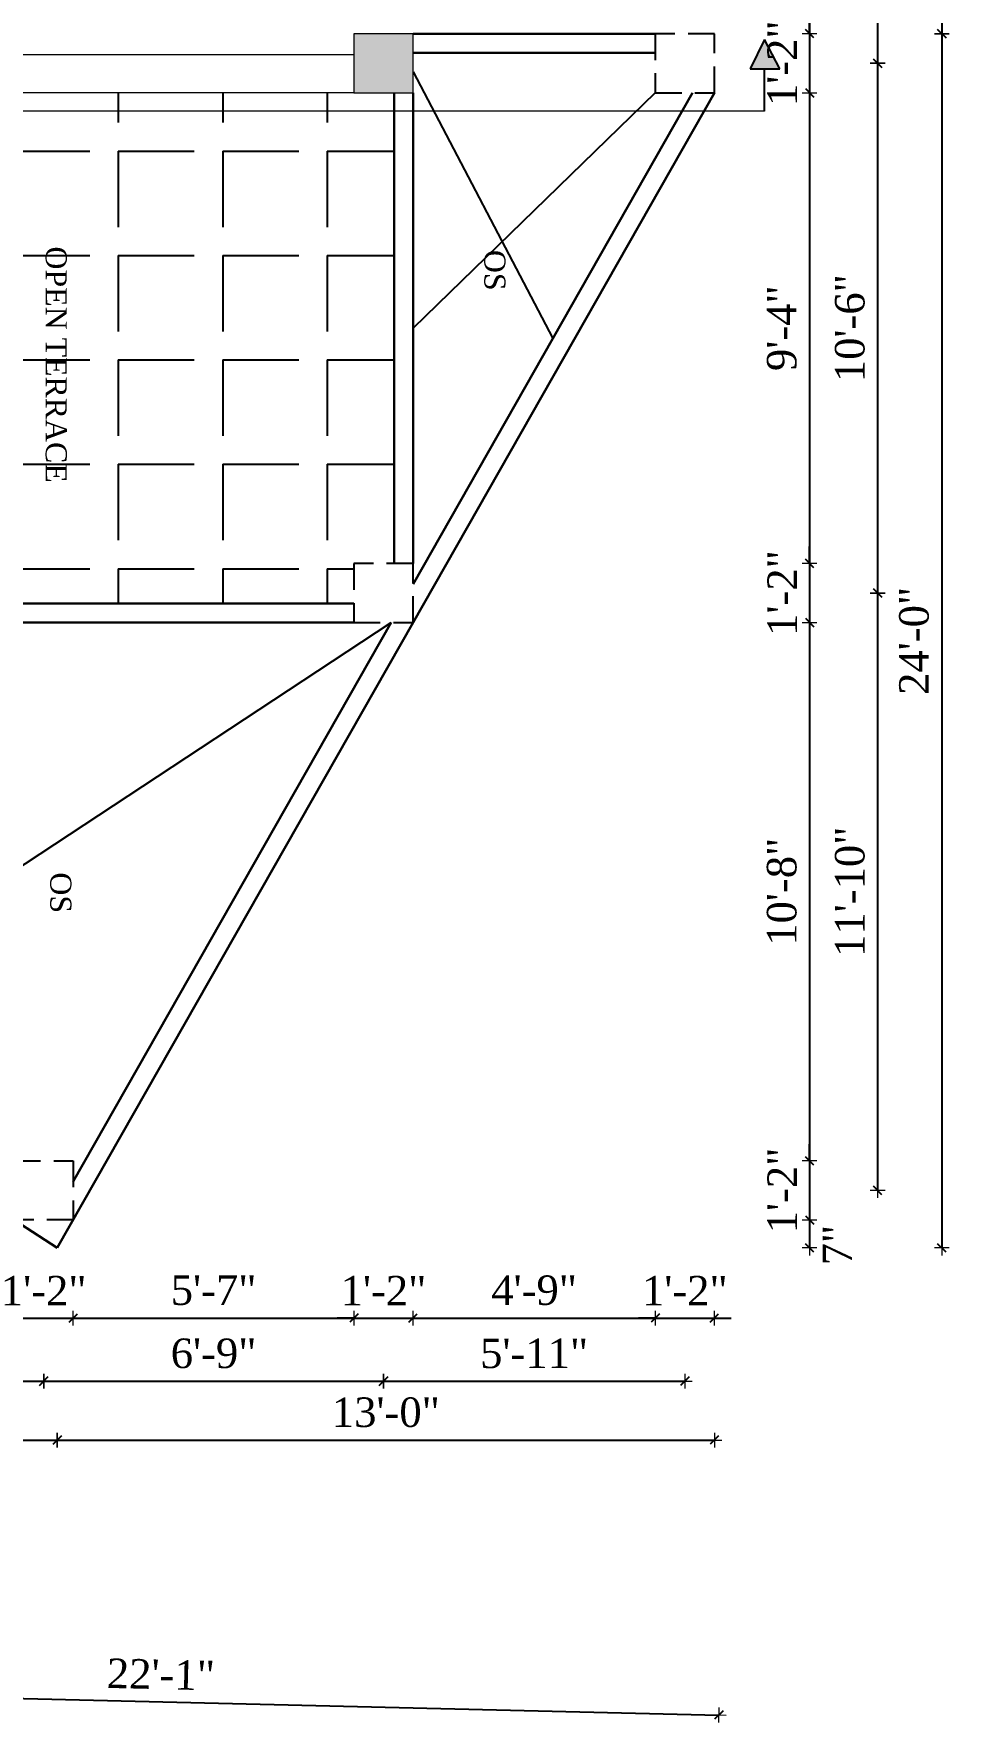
# Model space of a CAD drawing. Header units: inches. Extents: x 151827 to 346502, y -56182 to -23217.
# Drawn here: x 166625.5 to 166842.4, y -25658.2 to -25258.2 of the extents above; entities that cross this region are included whole.
import ezdxf

# ---------------------------------------------------------------- set-up
doc = ezdxf.new("R2010")
doc.units = ezdxf.units.IN
doc.header["$LTSCALE"] = 5
doc.header["$MEASUREMENT"] = 0
doc.linetypes.add('HIDDEN', pattern=[0.375, 0.25, -0.125])
doc.layers.add('A-WALL', color=7, linetype='Continuous', lineweight=9)
doc.layers.add('Dimension', color=7, linetype='Continuous', lineweight=18)
doc.layers.add('dim line', color=7, linetype='Continuous', lineweight=15, true_color=0xfab2b2)
doc.layers.add('TEXT', color=6, linetype='Continuous')
doc.layers.add('WALL', color=7, linetype='Continuous')
doc.styles.add('ordinary', font='times.ttf')
doc.dimstyles.new('Copy of 96', dxfattribs={"dimtxt": 7, "dimasz": 4, "dimexe": 0.5, "dimexo": 0.5, "dimgap": 3, "dimtad": 1, "dimdec": 1, "dimzin": 11, "dimdsep": 46, "dimlunit": 4, "dimtxsty": 'ordinary', "dimblk": 'OBLIQUE', "dimcen": 0.09, "dimse1": 1, "dimse2": 1, "dimclrt": 6, "dimazin": 0, "dimtfac": 1, "dimtdec": 1, "dimtix": 1, "dimtmove": 2, "dimatfit": 3, "dimldrblk": 'leader', "dimfxl": 0.5, "dimfxlon": 1, "dimtolj": 1, "dimtzin": 0, "dimarcsym": 0})

# ---------------------------------------------------------------- blocks, each defined once
blk = doc.blocks.new('oblique')
at = {"color": 0, "lineweight": -2}
blk.add_line((0.25, 0.25), (-0.25, -0.25), dxfattribs=at)
at = {"layer": 'dim line', "lineweight": 9}
for p, q in [((-0.4375, 0), (0.4375, 0)), ((0, 0.4375), (0, -0.4375))]:
    blk.add_line(p, q, dxfattribs=at)
blk = doc.blocks.new('*D2542')
at = {"layer": 'A-WALL', "color": 0, "lineweight": -2, "ltscale": 5, "transparency": 16777216}
for p, q in [((166620.83, -25562.61), (166616.83, -25562.61)), ((166620.83, -25562.61), (166634.83, -25562.61)), ((166634.83, -25562.61), (166638.83, -25562.61))]:
    blk.add_line(p, q, dxfattribs=at)
at = {"layer": 'Defpoints', "color": 0, "ltscale": 5, "transparency": 16777216}
for p in [(166620.83, -25539.36), (166634.83, -25539.36), (166634.83, -25562.61)]:
    blk.add_point(p, dxfattribs=at)
at = {"layer": 'A-WALL', "color": 0, "lineweight": -2, "ltscale": 5, "transparency": 16777216, "xscale": 4, "yscale": 4, "zscale": 4}
blk.add_blockref('oblique', (166620.83, -25562.61), dxfattribs=at)
at = {"layer": 'A-WALL', "color": 0, "lineweight": -2, "ltscale": 5, "transparency": 16777216, "xscale": 4, "yscale": 4, "zscale": 4, "rotation": 180}
blk.add_blockref('oblique', (166634.83, -25562.61), dxfattribs=at)
at = {"layer": 'A-WALL', "color": 6, "ltscale": 5, "transparency": 16777216, "insert": (166627.83, -25556.11), "char_height": 7, "attachment_point": 5, "style": 'ordinary'}
blk.add_mtext('\\A1;1\'-2"', dxfattribs=at)
blk = doc.blocks.new('_OBLIQUE')
at = {"color": 0, "linetype": 'ByBlock'}
blk.add_line((-0.5, -0.5), (0.5, 0.5), dxfattribs=at)
blk = doc.blocks.new('leader')
at = {"layer": 'Dimension'}
for p, q in [((0, -4.33), (0, 4.33)), ((-4.42, 0), (4.42, 0))]:
    blk.add_line(p, q, dxfattribs=at)
blk = doc.blocks.new('*D2543')
at = {"layer": 'A-WALL', "color": 0, "lineweight": -2, "ltscale": 5, "transparency": 16777216}
blk.add_line((166634.83, -25562.61), (166701.33, -25562.61), dxfattribs=at)
at = {"layer": 'Defpoints', "color": 0, "ltscale": 5, "transparency": 16777216}
for p in [(166701.33, -25397.74), (166634.83, -25539.36), (166701.33, -25562.61)]:
    blk.add_point(p, dxfattribs=at)
at = {"layer": 'A-WALL', "color": 0, "lineweight": -2, "ltscale": 5, "transparency": 16777216, "xscale": 4, "yscale": 4, "zscale": 4, "rotation": 180}
blk.add_blockref('oblique', (166634.83, -25562.61), dxfattribs=at)
at = {"layer": 'A-WALL', "color": 0, "lineweight": -2, "ltscale": 5, "transparency": 16777216, "xscale": 4, "yscale": 4, "zscale": 4}
blk.add_blockref('oblique', (166701.33, -25562.61), dxfattribs=at)
at = {"layer": 'A-WALL', "color": 6, "ltscale": 5, "transparency": 16777216, "insert": (166668.08, -25556.04), "char_height": 7, "attachment_point": 5, "style": 'ordinary'}
blk.add_mtext('\\A1;5\'-7"', dxfattribs=at)
blk = doc.blocks.new('*D2544')
at = {"layer": 'A-WALL', "color": 0, "lineweight": -2, "ltscale": 5, "transparency": 16777216}
for p, q in [((166701.33, -25562.61), (166697.33, -25562.61)), ((166701.33, -25562.61), (166715.33, -25562.61)), ((166715.33, -25562.61), (166719.33, -25562.61))]:
    blk.add_line(p, q, dxfattribs=at)
at = {"layer": 'Defpoints', "color": 0, "ltscale": 5, "transparency": 16777216}
for p in [(166701.33, -25397.74), (166715.33, -25397.74), (166715.33, -25562.61)]:
    blk.add_point(p, dxfattribs=at)
at = {"layer": 'A-WALL', "color": 0, "lineweight": -2, "ltscale": 5, "transparency": 16777216, "xscale": 4, "yscale": 4, "zscale": 4}
blk.add_blockref('oblique', (166701.33, -25562.61), dxfattribs=at)
at = {"layer": 'A-WALL', "color": 0, "lineweight": -2, "ltscale": 5, "transparency": 16777216, "xscale": 4, "yscale": 4, "zscale": 4, "rotation": 180}
blk.add_blockref('oblique', (166715.33, -25562.61), dxfattribs=at)
at = {"layer": 'A-WALL', "color": 6, "ltscale": 5, "transparency": 16777216, "insert": (166708.33, -25556.11), "char_height": 7, "attachment_point": 5, "style": 'ordinary'}
blk.add_mtext('\\A1;1\'-2"', dxfattribs=at)
blk = doc.blocks.new('*D2545')
at = {"layer": 'A-WALL', "color": 0, "lineweight": -2, "ltscale": 5, "transparency": 16777216}
blk.add_line((166715.33, -25562.61), (166772.72, -25562.61), dxfattribs=at)
at = {"layer": 'Defpoints', "color": 0, "ltscale": 5, "transparency": 16777216}
for p in [(166772.72, -25272.17), (166715.33, -25397.74), (166772.72, -25562.61)]:
    blk.add_point(p, dxfattribs=at)
at = {"layer": 'A-WALL', "color": 0, "lineweight": -2, "ltscale": 5, "transparency": 16777216, "xscale": 4, "yscale": 4, "zscale": 4, "rotation": 180}
blk.add_blockref('oblique', (166715.33, -25562.61), dxfattribs=at)
at = {"layer": 'A-WALL', "color": 0, "lineweight": -2, "ltscale": 5, "transparency": 16777216, "xscale": 4, "yscale": 4, "zscale": 4}
blk.add_blockref('oblique', (166772.72, -25562.61), dxfattribs=at)
at = {"layer": 'A-WALL', "color": 6, "ltscale": 5, "transparency": 16777216, "insert": (166744.02, -25556.04), "char_height": 7, "attachment_point": 5, "style": 'ordinary'}
blk.add_mtext('\\A1;4\'-9"', dxfattribs=at)
blk = doc.blocks.new('*D2546')
at = {"layer": 'Defpoints', "color": 0, "linetype": 'HIDDEN', "ltscale": 5, "transparency": 16777216}
for p in [(166772.72, -25272.17), (166786.72, -25272.17), (166786.72, -25562.61)]:
    blk.add_point(p, dxfattribs=at)
at = {"layer": 'WALL', "color": 0, "lineweight": -2, "ltscale": 5, "transparency": 16777216}
for p, q in [((166772.72, -25562.61), (166768.72, -25562.61)), ((166772.72, -25562.61), (166786.72, -25562.61)), ((166786.72, -25562.61), (166790.72, -25562.61))]:
    blk.add_line(p, q, dxfattribs=at)
at = {"layer": 'WALL', "color": 0, "linetype": 'HIDDEN', "lineweight": -2, "ltscale": 5, "transparency": 16777216, "xscale": 4, "yscale": 4, "zscale": 4}
blk.add_blockref('oblique', (166772.72, -25562.61), dxfattribs=at)
at = {"layer": 'WALL', "color": 0, "linetype": 'HIDDEN', "lineweight": -2, "ltscale": 5, "transparency": 16777216, "xscale": 4, "yscale": 4, "zscale": 4, "rotation": 180}
blk.add_blockref('oblique', (166786.72, -25562.61), dxfattribs=at)
at = {"layer": 'WALL', "color": 6, "linetype": 'HIDDEN', "ltscale": 5, "transparency": 16777216, "insert": (166779.72, -25556.11), "char_height": 7, "attachment_point": 5, "style": 'ordinary'}
blk.add_mtext('\\A1;1\'-2"', dxfattribs=at)
blk = doc.blocks.new('*D2547')
at = {"layer": 'A-WALL', "color": 0, "lineweight": -2, "ltscale": 5, "transparency": 16777216}
blk.add_line((166568.05, -25577.57), (166627.83, -25577.57), dxfattribs=at)
at = {"layer": 'Defpoints', "color": 0, "ltscale": 5, "transparency": 16777216}
for p in [(166568.05, -25493.75), (166627.83, -25532.36), (166627.83, -25577.57)]:
    blk.add_point(p, dxfattribs=at)
at = {"layer": 'A-WALL', "color": 0, "lineweight": -2, "ltscale": 5, "transparency": 16777216, "xscale": 4, "yscale": 4, "zscale": 4, "rotation": 180}
blk.add_blockref('oblique', (166568.05, -25577.57), dxfattribs=at)
at = {"layer": 'A-WALL', "color": 0, "lineweight": -2, "ltscale": 5, "transparency": 16777216, "xscale": 4, "yscale": 4, "zscale": 4}
blk.add_blockref('oblique', (166627.83, -25577.57), dxfattribs=at)
at = {"layer": 'A-WALL', "color": 6, "ltscale": 5, "transparency": 16777216, "insert": (166597.94, -25571.01), "char_height": 7, "attachment_point": 5, "style": 'ordinary'}
blk.add_mtext('\\A1;5\'-0"', dxfattribs=at)
blk = doc.blocks.new('*D2548')
at = {"layer": 'A-WALL', "color": 0, "lineweight": -2, "ltscale": 5, "transparency": 16777216}
blk.add_line((166627.83, -25577.57), (166708.33, -25577.57), dxfattribs=at)
at = {"layer": 'Defpoints', "color": 0, "ltscale": 5, "transparency": 16777216}
for p in [(166708.33, -25390.74), (166627.83, -25532.36), (166708.33, -25577.57)]:
    blk.add_point(p, dxfattribs=at)
at = {"layer": 'A-WALL', "color": 0, "lineweight": -2, "ltscale": 5, "transparency": 16777216, "xscale": 4, "yscale": 4, "zscale": 4, "rotation": 180}
blk.add_blockref('oblique', (166627.83, -25577.57), dxfattribs=at)
at = {"layer": 'A-WALL', "color": 0, "lineweight": -2, "ltscale": 5, "transparency": 16777216, "xscale": 4, "yscale": 4, "zscale": 4}
blk.add_blockref('oblique', (166708.33, -25577.57), dxfattribs=at)
at = {"layer": 'A-WALL', "color": 6, "ltscale": 5, "transparency": 16777216, "insert": (166668.08, -25571), "char_height": 7, "attachment_point": 5, "style": 'ordinary'}
blk.add_mtext('\\A1;6\'-9"', dxfattribs=at)
blk = doc.blocks.new('*D2549')
at = {"layer": 'A-WALL', "color": 0, "lineweight": -2, "ltscale": 5, "transparency": 16777216}
blk.add_line((166708.33, -25577.57), (166779.72, -25577.57), dxfattribs=at)
at = {"layer": 'Defpoints', "color": 0, "ltscale": 5, "transparency": 16777216}
for p in [(166779.72, -25265.17), (166708.33, -25390.74), (166779.72, -25577.57)]:
    blk.add_point(p, dxfattribs=at)
at = {"layer": 'A-WALL', "color": 0, "lineweight": -2, "ltscale": 5, "transparency": 16777216, "xscale": 4, "yscale": 4, "zscale": 4, "rotation": 180}
blk.add_blockref('oblique', (166708.33, -25577.57), dxfattribs=at)
at = {"layer": 'A-WALL', "color": 0, "lineweight": -2, "ltscale": 5, "transparency": 16777216, "xscale": 4, "yscale": 4, "zscale": 4}
blk.add_blockref('oblique', (166779.72, -25577.57), dxfattribs=at)
at = {"layer": 'A-WALL', "color": 6, "ltscale": 5, "transparency": 16777216, "insert": (166744.02, -25571.01), "char_height": 7, "attachment_point": 5, "style": 'ordinary'}
blk.add_mtext('\\A1;5\'-11"', dxfattribs=at)
blk = doc.blocks.new('*D2550')
at = {"layer": 'A-WALL', "color": 0, "lineweight": -2, "ltscale": 5, "transparency": 16777216}
blk.add_line((166522.05, -25591.53), (166631.06, -25591.53), dxfattribs=at)
at = {"layer": 'Defpoints', "color": 0, "ltscale": 5, "transparency": 16777216}
for p in [(166522.05, -25475.55), (166631.06, -25545.99), (166631.06, -25591.53)]:
    blk.add_point(p, dxfattribs=at)
at = {"layer": 'A-WALL', "color": 0, "lineweight": -2, "ltscale": 5, "transparency": 16777216, "xscale": 4, "yscale": 4, "zscale": 4, "rotation": 180}
blk.add_blockref('oblique', (166522.05, -25591.53), dxfattribs=at)
at = {"layer": 'A-WALL', "color": 0, "lineweight": -2, "ltscale": 5, "transparency": 16777216, "xscale": 4, "yscale": 4, "zscale": 4}
blk.add_blockref('oblique', (166631.06, -25591.53), dxfattribs=at)
at = {"layer": 'A-WALL', "color": 6, "ltscale": 5, "transparency": 16777216, "insert": (166576.55, -25584.96), "char_height": 7, "attachment_point": 5, "style": 'ordinary'}
blk.add_mtext('\\A1;9\'-1"', dxfattribs=at)
blk = doc.blocks.new('*D2551')
at = {"layer": 'A-WALL', "color": 0, "lineweight": -2, "ltscale": 5, "transparency": 16777216}
blk.add_line((166631.06, -25591.53), (166786.72, -25591.53), dxfattribs=at)
at = {"layer": 'Defpoints', "color": 0, "ltscale": 5, "transparency": 16777216}
for p in [(166786.72, -25272.17), (166631.06, -25545.99), (166786.72, -25591.53)]:
    blk.add_point(p, dxfattribs=at)
at = {"layer": 'A-WALL', "color": 0, "lineweight": -2, "ltscale": 5, "transparency": 16777216, "xscale": 4, "yscale": 4, "zscale": 4, "rotation": 180}
blk.add_blockref('oblique', (166631.06, -25591.53), dxfattribs=at)
at = {"layer": 'A-WALL', "color": 0, "lineweight": -2, "ltscale": 5, "transparency": 16777216, "xscale": 4, "yscale": 4, "zscale": 4}
blk.add_blockref('oblique', (166786.72, -25591.53), dxfattribs=at)
at = {"layer": 'A-WALL', "color": 6, "ltscale": 5, "transparency": 16777216, "insert": (166708.89, -25584.97), "char_height": 7, "attachment_point": 5, "style": 'ordinary'}
blk.add_mtext('\\A1;13\'-0"', dxfattribs=at)
blk = doc.blocks.new('*D2554')
at = {"layer": 'A-WALL', "color": 0, "lineweight": -2, "ltscale": 5, "transparency": 16777216}
blk.add_line((166709.15, -25109.89), (166783.35, -25111.64), dxfattribs=at)
at = {"layer": 'Defpoints', "color": 0, "ltscale": 5, "transparency": 16777216}
for p in [(166783.35, -25111.64), (166708.33, -25144.29), (166779.72, -25265.17)]:
    blk.add_point(p, dxfattribs=at)
at = {"layer": 'A-WALL', "color": 0, "lineweight": -2, "ltscale": 5, "transparency": 16777216, "xscale": 4, "yscale": 4, "zscale": 4}
for p, rotation in [((166709.15, -25109.89), 178.6423816933723), ((166783.35, -25111.64), 358.6423816933723)]:
    blk.add_blockref('oblique', p, dxfattribs=dict(at, rotation=rotation))
at = {"layer": 'A-WALL', "color": 6, "ltscale": 5, "transparency": 16777216, "insert": (166746.41, -25104.21), "char_height": 7, "attachment_point": 5, "rotation": 358.6424, "style": 'ordinary'}
blk.add_mtext('\\A1;6\'-2"', dxfattribs=at)
blk = doc.blocks.new('*D2565')
at = {"layer": 'A-WALL', "color": 0, "lineweight": -2, "ltscale": 5, "transparency": 16777216}
blk.add_line((166495.44, -25539.36), (166495.44, -25545.99), dxfattribs=at)
at = {"layer": 'Defpoints', "color": 0, "ltscale": 5, "transparency": 16777216}
for p in [(166620.83, -25539.36), (166495.44, -25545.99), (166631.06, -25545.99)]:
    blk.add_point(p, dxfattribs=at)
at = {"layer": 'A-WALL', "color": 0, "lineweight": -2, "ltscale": 5, "transparency": 16777216, "xscale": 4, "yscale": 4, "zscale": 4}
for p, rotation in [((166495.44, -25539.36), 90), ((166495.44, -25545.99), 270)]:
    blk.add_blockref('oblique', p, dxfattribs=dict(at, rotation=rotation))
at = {"layer": 'A-WALL', "color": 6, "ltscale": 5, "transparency": 16777216, "insert": (166502.05, -25544.4), "char_height": 7, "attachment_point": 5, "rotation": 90, "style": 'ordinary'}
blk.add_mtext('\\A1;7"', dxfattribs=at)
blk = doc.blocks.new('*D2569')
at = {"layer": 'A-WALL', "color": 0, "lineweight": -2, "ltscale": 5, "transparency": 16777216}
blk.add_line((166482.2, -25493.75), (166482.2, -25532.36), dxfattribs=at)
at = {"layer": 'Defpoints', "color": 0, "ltscale": 5, "transparency": 16777216}
for p in [(166568.05, -25493.75), (166482.2, -25532.36), (166627.83, -25532.36)]:
    blk.add_point(p, dxfattribs=at)
at = {"layer": 'A-WALL', "color": 0, "lineweight": -2, "ltscale": 5, "transparency": 16777216, "xscale": 4, "yscale": 4, "zscale": 4}
for p, rotation in [((166482.2, -25493.75), 90), ((166482.2, -25532.36), 270)]:
    blk.add_blockref('oblique', p, dxfattribs=dict(at, rotation=rotation))
at = {"layer": 'A-WALL', "color": 6, "ltscale": 5, "transparency": 16777216, "insert": (166475.64, -25513.05), "char_height": 7, "attachment_point": 5, "rotation": 90, "style": 'ordinary'}
blk.add_mtext('\\A1;3\'-3"', dxfattribs=at)
blk = doc.blocks.new('*D2571')
at = {"layer": 'A-WALL', "color": 0, "lineweight": -2, "ltscale": 5, "transparency": 16777216}
blk.add_line((166469.14, -25500.43), (166469.14, -25545.99), dxfattribs=at)
at = {"layer": 'Defpoints', "color": 0, "ltscale": 5, "transparency": 16777216}
for p in [(166561.05, -25500.43), (166469.14, -25545.99), (166631.06, -25545.99)]:
    blk.add_point(p, dxfattribs=at)
at = {"layer": 'A-WALL', "color": 0, "lineweight": -2, "ltscale": 5, "transparency": 16777216, "xscale": 4, "yscale": 4, "zscale": 4}
for p, rotation in [((166469.14, -25500.43), 90), ((166469.14, -25545.99), 270)]:
    blk.add_blockref('oblique', p, dxfattribs=dict(at, rotation=rotation))
at = {"layer": 'A-WALL', "color": 6, "ltscale": 5, "transparency": 16777216, "insert": (166462.58, -25523.21), "char_height": 7, "attachment_point": 5, "rotation": 90, "style": 'ordinary'}
blk.add_mtext('\\A1;3\'-10"', dxfattribs=at)
blk = doc.blocks.new('*D2575')
at = {"layer": 'A-WALL', "color": 0, "lineweight": -2, "ltscale": 5, "transparency": 16777216}
blk.add_line((166809.27, -25151.29), (166809.27, -25258.17), dxfattribs=at)
at = {"layer": 'Defpoints', "color": 0, "ltscale": 5, "transparency": 16777216}
for p in [(166715.33, -25151.29), (166786.72, -25258.17), (166809.27, -25258.17)]:
    blk.add_point(p, dxfattribs=at)
at = {"layer": 'A-WALL', "color": 0, "lineweight": -2, "ltscale": 5, "transparency": 16777216, "xscale": 4, "yscale": 4, "zscale": 4}
for p, rotation in [((166809.27, -25151.29), 90), ((166809.27, -25258.17), 270)]:
    blk.add_blockref('oblique', p, dxfattribs=dict(at, rotation=rotation))
at = {"layer": 'A-WALL', "color": 6, "ltscale": 5, "transparency": 16777216, "insert": (166802.71, -25204.73), "char_height": 7, "attachment_point": 5, "rotation": 90, "style": 'ordinary'}
blk.add_mtext('\\A1;8\'-11"', dxfattribs=at)
blk = doc.blocks.new('*D2576')
at = {"layer": 'A-WALL', "color": 0, "lineweight": -2, "ltscale": 5, "transparency": 16777216}
for p, q in [((166809.27, -25258.17), (166809.27, -25254.17)), ((166809.27, -25258.17), (166809.27, -25272.17)), ((166809.27, -25272.17), (166809.27, -25276.17))]:
    blk.add_line(p, q, dxfattribs=at)
at = {"layer": 'Defpoints', "color": 0, "ltscale": 5, "transparency": 16777216}
for p in [(166786.72, -25258.17), (166786.72, -25272.17), (166809.27, -25272.17)]:
    blk.add_point(p, dxfattribs=at)
at = {"layer": 'A-WALL', "color": 0, "lineweight": -2, "ltscale": 5, "transparency": 16777216, "xscale": 4, "yscale": 4, "zscale": 4}
for p, rotation in [((166809.27, -25258.17), 270), ((166809.27, -25272.17), 90)]:
    blk.add_blockref('oblique', p, dxfattribs=dict(at, rotation=rotation))
at = {"layer": 'A-WALL', "color": 6, "ltscale": 5, "transparency": 16777216, "insert": (166802.77, -25265.17), "char_height": 7, "attachment_point": 5, "rotation": 90, "style": 'ordinary'}
blk.add_mtext('\\A1;1\'-2"', dxfattribs=at)
blk = doc.blocks.new('*D2577')
at = {"layer": 'A-WALL', "color": 0, "lineweight": -2, "ltscale": 5, "transparency": 16777216}
blk.add_line((166809.27, -25272.17), (166809.27, -25383.74), dxfattribs=at)
at = {"layer": 'Defpoints', "color": 0, "ltscale": 5, "transparency": 16777216}
for p in [(166786.72, -25272.17), (166715.33, -25383.74), (166809.27, -25383.74)]:
    blk.add_point(p, dxfattribs=at)
at = {"layer": 'A-WALL', "color": 0, "lineweight": -2, "ltscale": 5, "transparency": 16777216, "xscale": 4, "yscale": 4, "zscale": 4}
for p, rotation in [((166809.27, -25272.17), 90), ((166809.27, -25383.74), 270)]:
    blk.add_blockref('oblique', p, dxfattribs=dict(at, rotation=rotation))
at = {"layer": 'A-WALL', "color": 6, "ltscale": 5, "transparency": 16777216, "insert": (166802.7, -25327.96), "char_height": 7, "attachment_point": 5, "rotation": 90, "style": 'ordinary'}
blk.add_mtext('\\A1;9\'-4"', dxfattribs=at)
blk = doc.blocks.new('*D2578')
at = {"layer": 'A-WALL', "color": 0, "lineweight": -2, "ltscale": 5, "transparency": 16777216}
for p, q in [((166809.27, -25383.74), (166809.27, -25379.74)), ((166809.27, -25383.74), (166809.27, -25397.74)), ((166809.27, -25397.74), (166809.27, -25401.74))]:
    blk.add_line(p, q, dxfattribs=at)
at = {"layer": 'Defpoints', "color": 0, "ltscale": 5, "transparency": 16777216}
for p in [(166715.33, -25383.74), (166715.33, -25397.74), (166809.27, -25397.74)]:
    blk.add_point(p, dxfattribs=at)
at = {"layer": 'A-WALL', "color": 0, "lineweight": -2, "ltscale": 5, "transparency": 16777216, "xscale": 4, "yscale": 4, "zscale": 4}
for p, rotation in [((166809.27, -25383.74), 270), ((166809.27, -25397.74), 90)]:
    blk.add_blockref('oblique', p, dxfattribs=dict(at, rotation=rotation))
at = {"layer": 'A-WALL', "color": 6, "ltscale": 5, "transparency": 16777216, "insert": (166802.77, -25390.74), "char_height": 7, "attachment_point": 5, "rotation": 90, "style": 'ordinary'}
blk.add_mtext('\\A1;1\'-2"', dxfattribs=at)
blk = doc.blocks.new('*D2579')
at = {"layer": 'A-WALL', "color": 0, "lineweight": -2, "ltscale": 5, "transparency": 16777216}
blk.add_line((166809.27, -25397.74), (166809.27, -25525.36), dxfattribs=at)
at = {"layer": 'Defpoints', "color": 0, "ltscale": 5, "transparency": 16777216}
for p in [(166715.33, -25397.74), (166634.83, -25525.36), (166809.27, -25525.36)]:
    blk.add_point(p, dxfattribs=at)
at = {"layer": 'A-WALL', "color": 0, "lineweight": -2, "ltscale": 5, "transparency": 16777216, "xscale": 4, "yscale": 4, "zscale": 4}
for p, rotation in [((166809.27, -25397.74), 90), ((166809.27, -25525.36), 270)]:
    blk.add_blockref('oblique', p, dxfattribs=dict(at, rotation=rotation))
at = {"layer": 'A-WALL', "color": 6, "ltscale": 5, "transparency": 16777216, "insert": (166802.71, -25461.55), "char_height": 7, "attachment_point": 5, "rotation": 90, "style": 'ordinary'}
blk.add_mtext('\\A1;10\'-8"', dxfattribs=at)
blk = doc.blocks.new('*D2580')
at = {"layer": 'A-WALL', "color": 0, "lineweight": -2, "ltscale": 5, "transparency": 16777216}
for p, q in [((166809.27, -25525.36), (166809.27, -25521.36)), ((166809.27, -25525.36), (166809.27, -25539.36)), ((166809.27, -25539.36), (166809.27, -25543.36))]:
    blk.add_line(p, q, dxfattribs=at)
at = {"layer": 'Defpoints', "color": 0, "ltscale": 5, "transparency": 16777216}
for p in [(166634.83, -25525.36), (166634.83, -25539.36), (166809.27, -25539.36)]:
    blk.add_point(p, dxfattribs=at)
at = {"layer": 'A-WALL', "color": 0, "lineweight": -2, "ltscale": 5, "transparency": 16777216, "xscale": 4, "yscale": 4, "zscale": 4}
for p, rotation in [((166809.27, -25525.36), 270), ((166809.27, -25539.36), 90)]:
    blk.add_blockref('oblique', p, dxfattribs=dict(at, rotation=rotation))
at = {"layer": 'A-WALL', "color": 6, "ltscale": 5, "transparency": 16777216, "insert": (166802.77, -25532.36), "char_height": 7, "attachment_point": 5, "rotation": 90, "style": 'ordinary'}
blk.add_mtext('\\A1;1\'-2"', dxfattribs=at)
blk = doc.blocks.new('*D2581')
at = {"layer": 'A-WALL', "color": 0, "lineweight": -2, "ltscale": 5, "transparency": 16777216}
blk.add_line((166809.27, -25539.36), (166809.27, -25545.99), dxfattribs=at)
at = {"layer": 'Defpoints', "color": 0, "ltscale": 5, "transparency": 16777216}
for p in [(166634.83, -25539.36), (166631.06, -25545.99), (166809.27, -25545.99)]:
    blk.add_point(p, dxfattribs=at)
at = {"layer": 'A-WALL', "color": 0, "lineweight": -2, "ltscale": 5, "transparency": 16777216, "xscale": 4, "yscale": 4, "zscale": 4}
for p, rotation in [((166809.27, -25539.36), 90), ((166809.27, -25545.99), 270)]:
    blk.add_blockref('oblique', p, dxfattribs=dict(at, rotation=rotation))
at = {"layer": 'A-WALL', "color": 6, "ltscale": 5, "transparency": 16777216, "insert": (166815.85, -25545.32), "char_height": 7, "attachment_point": 5, "rotation": 90, "style": 'ordinary'}
blk.add_mtext('\\A1;7"', dxfattribs=at)
blk = doc.blocks.new('*D2582')
at = {"layer": 'A-WALL', "color": 0, "lineweight": -2, "ltscale": 5, "transparency": 16777216}
blk.add_line((166825.4, -25144.29), (166825.4, -25265.17), dxfattribs=at)
at = {"layer": 'Defpoints', "color": 0, "ltscale": 5, "transparency": 16777216}
for p in [(166708.33, -25144.29), (166708.33, -25265.17), (166825.4, -25265.17)]:
    blk.add_point(p, dxfattribs=at)
at = {"layer": 'A-WALL', "color": 0, "lineweight": -2, "ltscale": 5, "transparency": 16777216, "xscale": 4, "yscale": 4, "zscale": 4}
for p, rotation in [((166825.4, -25144.29), 90), ((166825.4, -25265.17), 270)]:
    blk.add_blockref('oblique', p, dxfattribs=dict(at, rotation=rotation))
at = {"layer": 'A-WALL', "color": 6, "ltscale": 5, "transparency": 16777216, "insert": (166818.84, -25204.73), "char_height": 7, "attachment_point": 5, "rotation": 90, "style": 'ordinary'}
blk.add_mtext('\\A1;10\'-1"', dxfattribs=at)
blk = doc.blocks.new('*D2583')
at = {"layer": 'A-WALL', "color": 0, "lineweight": -2, "ltscale": 5, "transparency": 16777216}
blk.add_line((166825.4, -25265.17), (166825.4, -25390.74), dxfattribs=at)
at = {"layer": 'Defpoints', "color": 0, "ltscale": 5, "transparency": 16777216}
for p in [(166708.33, -25265.17), (166708.33, -25390.74), (166825.4, -25390.74)]:
    blk.add_point(p, dxfattribs=at)
at = {"layer": 'A-WALL', "color": 0, "lineweight": -2, "ltscale": 5, "transparency": 16777216, "xscale": 4, "yscale": 4, "zscale": 4}
for p, rotation in [((166825.4, -25265.17), 90), ((166825.4, -25390.74), 270)]:
    blk.add_blockref('oblique', p, dxfattribs=dict(at, rotation=rotation))
at = {"layer": 'A-WALL', "color": 6, "ltscale": 5, "transparency": 16777216, "insert": (166818.84, -25327.96), "char_height": 7, "attachment_point": 5, "rotation": 90, "style": 'ordinary'}
blk.add_mtext('\\A1;10\'-6"', dxfattribs=at)
blk = doc.blocks.new('*D2584')
at = {"layer": 'A-WALL', "color": 0, "lineweight": -2, "ltscale": 5, "transparency": 16777216}
blk.add_line((166825.4, -25390.74), (166825.4, -25532.36), dxfattribs=at)
at = {"layer": 'Defpoints', "color": 0, "ltscale": 5, "transparency": 16777216}
for p in [(166708.33, -25390.74), (166627.83, -25532.36), (166825.4, -25532.36)]:
    blk.add_point(p, dxfattribs=at)
at = {"layer": 'A-WALL', "color": 0, "lineweight": -2, "ltscale": 5, "transparency": 16777216, "xscale": 4, "yscale": 4, "zscale": 4}
for p, rotation in [((166825.4, -25390.74), 90), ((166825.4, -25532.36), 270)]:
    blk.add_blockref('oblique', p, dxfattribs=dict(at, rotation=rotation))
at = {"layer": 'A-WALL', "color": 6, "ltscale": 5, "transparency": 16777216, "insert": (166818.84, -25461.55), "char_height": 7, "attachment_point": 5, "rotation": 90, "style": 'ordinary'}
blk.add_mtext('\\A1;11\'-10"', dxfattribs=at)
blk = doc.blocks.new('*D2585')
at = {"layer": 'A-WALL', "color": 0, "lineweight": -2, "ltscale": 5, "transparency": 16777216}
blk.add_line((166840.6, -25137.29), (166840.6, -25258.17), dxfattribs=at)
at = {"layer": 'Defpoints', "color": 0, "ltscale": 5, "transparency": 16777216}
for p in [(166715.33, -25137.29), (166786.72, -25258.17), (166840.6, -25258.17)]:
    blk.add_point(p, dxfattribs=at)
at = {"layer": 'A-WALL', "color": 0, "lineweight": -2, "ltscale": 5, "transparency": 16777216, "xscale": 4, "yscale": 4, "zscale": 4}
for p, rotation in [((166840.6, -25137.29), 90), ((166840.6, -25258.17), 270)]:
    blk.add_blockref('oblique', p, dxfattribs=dict(at, rotation=rotation))
at = {"layer": 'A-WALL', "color": 6, "ltscale": 5, "transparency": 16777216, "insert": (166834.04, -25197.73), "char_height": 7, "attachment_point": 5, "rotation": 90, "style": 'ordinary'}
blk.add_mtext('\\A1;10\'-1"', dxfattribs=at)
blk = doc.blocks.new('*D2586')
at = {"layer": 'A-WALL', "color": 0, "lineweight": -2, "ltscale": 5, "transparency": 16777216}
blk.add_line((166840.6, -25258.17), (166840.6, -25545.99), dxfattribs=at)
at = {"layer": 'Defpoints', "color": 0, "ltscale": 5, "transparency": 16777216}
for p in [(166786.72, -25258.17), (166631.06, -25545.99), (166840.6, -25545.99)]:
    blk.add_point(p, dxfattribs=at)
at = {"layer": 'A-WALL', "color": 0, "lineweight": -2, "ltscale": 5, "transparency": 16777216, "xscale": 4, "yscale": 4, "zscale": 4}
for p, rotation in [((166840.6, -25258.17), 90), ((166840.6, -25545.99), 270)]:
    blk.add_blockref('oblique', p, dxfattribs=dict(at, rotation=rotation))
at = {"layer": 'A-WALL', "color": 6, "ltscale": 5, "transparency": 16777216, "insert": (166834.04, -25402.08), "char_height": 7, "attachment_point": 5, "rotation": 90, "style": 'ordinary'}
blk.add_mtext('\\A1;24\'-0"', dxfattribs=at)
blk = doc.blocks.new('*D2635')
at = {"layer": 'A-WALL', "color": 0, "lineweight": -2, "ltscale": 5, "transparency": 16777216}
blk.add_line((166523.11, -25650.43), (166787.77, -25656.7), dxfattribs=at)
at = {"layer": 'Defpoints', "color": 0, "ltscale": 5, "transparency": 16777216}
for p in [(166787.77, -25656.7), (166522.05, -25695.03), (166786.72, -25701.3)]:
    blk.add_point(p, dxfattribs=at)
at = {"layer": 'A-WALL', "color": 0, "lineweight": -2, "ltscale": 5, "transparency": 16777216, "xscale": 4, "yscale": 4, "zscale": 4}
for p, rotation in [((166523.11, -25650.43), 178.6423816933723), ((166787.77, -25656.7), 358.6423816933723)]:
    blk.add_blockref('oblique', p, dxfattribs=dict(at, rotation=rotation))
at = {"layer": 'A-WALL', "color": 6, "ltscale": 5, "transparency": 16777216, "insert": (166655.59, -25647.07), "char_height": 7, "attachment_point": 5, "rotation": 358.6424, "style": 'ordinary'}
blk.add_mtext('\\A1;22\'-1"', dxfattribs=at)

msp = doc.modelspace()

# ---------------------------------------------------------------- hatches: boundary and pattern name
at = {"ltscale": 5}
msp.add_hatch(color=256, dxfattribs=at).paths.add_polyline_path([(166795.19, -25266.46), (166802.2, -25266.46), (166798.62, -25259.57)])
at = {"layer": 'WALL', "linetype": 'ByBlock', "ltscale": 5, "true_color": 0xf8991e}
h = msp.add_hatch(dxfattribs=at)
h.set_pattern_fill('ANGLE', color=30, scale=90, angle=-90)
h.set_pattern_definition([(270, (191222.222, 138014.502), (24.75, -5e-15), [18, -6.75]), (360, (191222.222, 138014.502), (6e-15, 24.75), [18, -6.75])])
h.paths.add_polyline_path([(166701.33, -25393.24), (166701.33, -25383.74), (166710.83, -25383.74), (166710.83, -25276.56), (166526.55, -25276.56), (166526.55, -25473.1), (166561.05, -25495.39), (166561.05, -25397.74), (166561.05, -25383.74), (166575.05, -25383.74), (166575.05, -25393.24)])
h.paths.add_polyline_path([(166566.05, -25215.71), (166566.05, -25213.17), (166561.05, -25213.17), (166561.05, -25147.96), (166561.05, -25138.13), (166526.55, -25137.31), (166526.55, -25276.56), (166710.83, -25276.56), (166710.83, -25272.17), (166701.33, -25272.17), (166575.05, -25272.17), (166561.05, -25272.17), (166561.05, -25258.17), (166561.05, -25249.17), (166566.05, -25249.17), (166566.05, -25246.67), (166538.09, -25246.67, -0.414214)])
h.paths.add_polyline_path([(166626.92, -25307.31), (166626.92, -25364.62), (166634.58, -25364.62), (166634.58, -25307.31)], flags=24)
h = msp.add_hatch(color=30, dxfattribs=at)
h.dxf.hatch_style = 1
h.paths.add_polyline_path([(166701.33, -25258.17), (166701.33, -25272.17), (166715.33, -25272.17), (166715.33, -25258.17)])

# ---------------------------------------------------------------- linework, layer by layer
at = {"ltscale": 5}
for p, q in [((166798.62, -25259.57, -72.71), (166795.19, -25266.46, -72.71)), ((166802.2, -25266.46, -72.71), (166798.62, -25259.57, -72.71)), ((166795.19, -25266.46, -72.71), (166802.2, -25266.46, -72.71)), ((166798.62, -25276.56, -72.71), (166798.62, -25266.46, -72.71))]:
    msp.add_line(p, q, dxfattribs=at)
at = {"layer": 'A-WALL', "lineweight": 30}
for p, q in [((166772.72, -25258.17, -72.71), (166715.33, -25258.17, -72.71)), ((166772.72, -25262.67, -72.71), (166715.33, -25262.67, -72.71)), ((166710.83, -25383.74, -72.71), (166710.83, -25272.17, -72.71)), ((166786.72, -25272.17, -72.71), (166715.33, -25397.74, -72.71)), ((166781.54, -25272.17, -72.71), (166715.33, -25388.63, -72.71)), ((166715.33, -25272.17, -72.71), (166715.33, -25383.74, -72.71)), ((166701.33, -25393.24, -72.71), (166574.55, -25393.24, -72.71)), ((166701.33, -25397.74, -72.71), (166574.55, -25397.74, -72.71)), ((166715.33, -25397.74, -72.71), (166631.06, -25545.99, -72.71)), ((166710.16, -25397.74, -72.71), (166634.83, -25530.25, -72.71)), ((166631.06, -25545.99, -72.71), (166561.05, -25500.75, -72.71))]:
    msp.add_line(p, q, dxfattribs=at)
at = {"layer": 'A-WALL', "ltscale": 5}
for p, q in [((166701.33, -25263.17, -72.71), (166575.05, -25263.17, -72.71)), ((166701.33, -25272.17, -72.71), (166575.05, -25272.17, -72.71)), ((166798.62, -25276.56, -72.71), (166510.05, -25276.56, -72.71))]:
    msp.add_line(p, q, dxfattribs=at)
at = {"layer": 'A-WALL', "ltscale": 5, "elevation": -72.71}
msp.add_lwpolyline([(166701.33, -25258.17), (166701.33, -25272.17), (166715.33, -25272.17), (166715.33, -25258.17)], close=True, dxfattribs=at)
at = {"layer": 'WALL', "color": 30, "linetype": 'ByBlock', "ltscale": 5, "true_color": 0xf8991e}
for p, q in [((166715.33, -25267.17, -72.71), (166748.44, -25330.4, -72.71)), ((166772.72, -25272.17, -72.71), (166715.33, -25327.96, -72.71)), ((166575.05, -25486.75, -72.71), (166710.16, -25397.74, -72.71))]:
    msp.add_line(p, q, dxfattribs=at)
at = {"layer": 'WALL', "color": 2, "linetype": 'HIDDEN', "ltscale": 5, "elevation": -72.71}
for points in [[(166772.72, -25258.17), (166772.72, -25272.17), (166786.72, -25272.17), (166786.72, -25258.17)], [(166701.33, -25383.74), (166701.33, -25397.74), (166715.33, -25397.74), (166715.33, -25383.74)], [(166634.83, -25525.36), (166634.83, -25539.36), (166620.83, -25539.36), (166620.83, -25525.36)]]:
    msp.add_lwpolyline(points, close=True, dxfattribs=at)

# ---------------------------------------------------------------- texts
at = {"layer": 'TEXT', "style": 'ordinary'}
for s, p in [('OPEN TERRACE', (166628.31, -25308.59, -72.71)), ('OS', (166732.22, -25309.41, -72.71)), ('OS', (166629.39, -25456.96, -72.71))]:
    msp.add_text(s, height=5, rotation=270, dxfattribs=at).set_placement(p)

# ---------------------------------------------------------------- dimensions: what is measured, and where the dimension line sits
at = {"layer": 'A-WALL', "ltscale": 5}
for base, p1, p2, angle, picture, middle in [((166783.35, -25111.64, -72.71), (166708.33, -25144.29, -72.71), (166779.72, -25265.17, -72.71), 178.6424, '*D2554', (166746.41, -25104.21, -72.71)), ((166840.6, -25258.17, -72.71), (166715.33, -25137.29, -72.71), (166786.72, -25258.17, -72.71), 270, '*D2585', (166834.04, -25197.73, -72.71)), ((166825.4, -25265.17, -72.71), (166708.33, -25144.29, -72.71), (166708.33, -25265.17, -72.71), 270, '*D2582', (166818.84, -25204.73, -72.71)), ((166809.27, -25258.17, -72.71), (166715.33, -25151.29, -72.71), (166786.72, -25258.17, -72.71), 270, '*D2575', (166802.71, -25204.73, -72.71)), ((166809.27, -25272.17, -72.71), (166786.72, -25258.17, -72.71), (166786.72, -25272.17, -72.71), 270, '*D2576', (166802.77, -25265.17, -72.71)), ((166840.6, -25545.99, -72.71), (166786.72, -25258.17, -72.71), (166631.06, -25545.99, -72.71), 270, '*D2586', (166834.04, -25402.08, -72.71)), ((166825.4, -25390.74, -72.71), (166708.33, -25265.17, -72.71), (166708.33, -25390.74, -72.71), 270, '*D2583', (166818.84, -25327.96, -72.71)), ((166809.27, -25383.74, -72.71), (166786.72, -25272.17, -72.71), (166715.33, -25383.74, -72.71), 270, '*D2577', (166802.7, -25327.96, -72.71)), ((166809.27, -25397.74, -72.71), (166715.33, -25383.74, -72.71), (166715.33, -25397.74, -72.71), 270, '*D2578', (166802.77, -25390.74, -72.71)), ((166825.4, -25532.36, -72.71), (166708.33, -25390.74, -72.71), (166627.83, -25532.36, -72.71), 270, '*D2584', (166818.84, -25461.55, -72.71)), ((166809.27, -25525.36, -72.71), (166715.33, -25397.74, -72.71), (166634.83, -25525.36, -72.71), 270, '*D2579', (166802.71, -25461.55, -72.71)), ((166482.2, -25532.36, -72.71), (166568.05, -25493.75, -72.71), (166627.83, -25532.36, -72.71), 270, '*D2569', (166475.64, -25513.05, -72.71)), ((166469.14, -25545.99, -72.71), (166561.05, -25500.43, -72.71), (166631.06, -25545.99, -72.71), 270, '*D2571', (166462.58, -25523.21, -72.71)), ((166809.27, -25539.36, -72.71), (166634.83, -25525.36, -72.71), (166634.83, -25539.36, -72.71), 270, '*D2580', (166802.77, -25532.36, -72.71)), ((166787.77, -25656.7, -72.71), (166522.05, -25695.03, -72.71), (166786.72, -25701.3, -72.71), 178.6424, '*D2635', (166655.59, -25647.07, -72.71))]:
    dim = msp.add_linear_dim(base=base, p1=p1, p2=p2, angle=angle, dimstyle='Copy of 96', override={"dimdec": 0, "dimblk": 'oblique', "dimtdec": 0, "dimarcsym": 1}, dxfattribs=at)
    dim.commit()
    dim.dimension.update_dxf_attribs({"geometry": picture, "text_midpoint": middle})
for base, p1, p2, picture, middle in [((166779.72, -25577.57, -72.71), (166708.33, -25390.74, -72.71), (166779.72, -25265.17, -72.71), '*D2549', (166744.02, -25571.01, -72.71)), ((166786.72, -25591.53, -72.71), (166631.06, -25545.99, -72.71), (166786.72, -25272.17, -72.71), '*D2551', (166708.89, -25584.97, -72.71)), ((166772.72, -25562.61, -72.71), (166715.33, -25397.74, -72.71), (166772.72, -25272.17, -72.71), '*D2545', (166744.02, -25556.04, -72.71)), ((166708.3323, -25577.573, -72.7113), (166627.8251, -25532.3553, -72.7113), (166708.3323, -25390.7392, -72.7113), '*D2548', (166668.0787, -25571.0023, -72.7113)), ((166701.3323, -25562.615, -72.7113), (166634.8251, -25539.3553, -72.7113), (166701.3323, -25397.7392, -72.7113), '*D2543', (166668.0787, -25556.0443, -72.7113)), ((166715.33, -25562.61, -72.71), (166701.33, -25397.74, -72.71), (166715.33, -25397.74, -72.71), '*D2544', (166708.33, -25556.11, -72.71)), ((166631.06, -25591.53, -72.71), (166522.05, -25475.55, -72.71), (166631.06, -25545.99, -72.71), '*D2550', (166576.55, -25584.96, -72.71)), ((166627.83, -25577.57, -72.71), (166568.05, -25493.75, -72.71), (166627.83, -25532.36, -72.71), '*D2547', (166597.94, -25571.01, -72.71)), ((166634.83, -25562.61, -72.71), (166620.83, -25539.36, -72.71), (166634.83, -25539.36, -72.71), '*D2542', (166627.83, -25556.11, -72.71))]:
    dim = msp.add_linear_dim(base=base, p1=p1, p2=p2, dimstyle='Copy of 96', override={"dimdec": 0, "dimblk": 'oblique', "dimtdec": 0, "dimarcsym": 1}, dxfattribs=at)
    dim.commit()
    dim.dimension.update_dxf_attribs({"geometry": picture, "text_midpoint": middle})
for base, p1, picture, middle in [((166495.44, -25545.99, -72.71), (166620.83, -25539.36, -72.71), '*D2565', (166502.05, -25544.4, -72.71)), ((166809.27, -25545.99, -72.71), (166634.83, -25539.36, -72.71), '*D2581', (166815.85, -25545.32, -72.71))]:
    dim = msp.add_linear_dim(base=base, p1=p1, p2=(166631.06, -25545.99, -72.71), angle=270, dimstyle='Copy of 96', override={"dimdec": 0, "dimblk": 'oblique', "dimtdec": 0, "dimarcsym": 1}, dxfattribs=at)
    dim.commit()
    dim.dimension.update_dxf_attribs({"geometry": picture, "text_midpoint": middle, "dimtype": 160})
at = {"layer": 'WALL', "color": 2, "linetype": 'HIDDEN', "ltscale": 5}
dim = msp.add_linear_dim(base=(166786.72, -25562.61, -72.71), p1=(166772.72, -25272.17, -72.71), p2=(166786.72, -25272.17, -72.71), dimstyle='Copy of 96', override={"dimdec": 0, "dimblk": 'oblique', "dimtdec": 0, "dimarcsym": 1}, dxfattribs=at)
dim.commit()
dim.dimension.update_dxf_attribs({"geometry": '*D2546', "text_midpoint": (166779.72, -25556.11, -72.71)})

doc.saveas('drawing.dxf')
